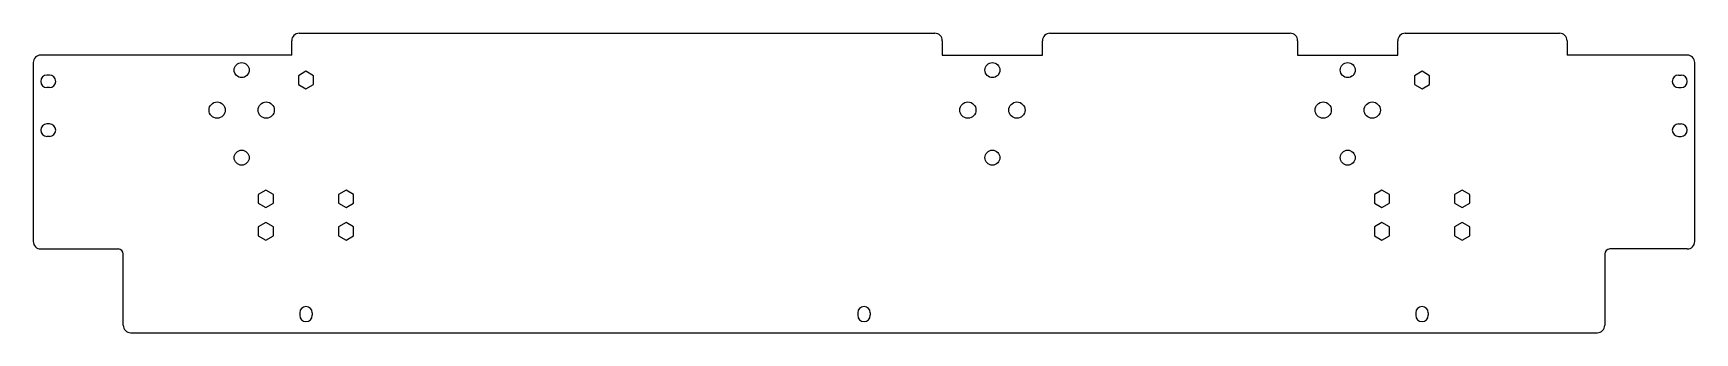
# Model space of a CAD drawing. Header units: millimetres. Extents: x 0 to 664, y 0 to 120.
import ezdxf

# ---------------------------------------------------------------- set-up
doc = ezdxf.new("R2010")
doc.units = ezdxf.units.MM

msp = doc.modelspace()

# ---------------------------------------------------------------- linework, layer by layer
at = {"color": 7, "linetype": 'Continuous', "lineweight": 25}
for p, q in [((106.3, 119.74), (360.3, 119.74)), ((406.3, 119.74), (502.3, 119.74)), ((548.3, 119.74), (610, 119.74)), ((103.3, 111), (103.3, 116.74)), ((363.3, 116.74), (363.3, 111)), ((403.3, 111), (403.3, 116.74)), ((505.3, 116.74), (505.3, 111)), ((545.3, 111), (545.3, 116.74)), ((613, 116.74), (613, 111.2)), ((0, 108), (0, 36.5)), ((103.3, 111), (3, 111)), ((363.3, 111), (403.3, 111)), ((505.3, 111), (545.3, 111)), ((661, 111), (613.2, 111)), ((664, 36.5), (664, 108)), ((6.5, 103), (5.5, 103)), ((109, 104.52), (105.95, 102.76)), ((105.95, 102.76), (105.95, 99.24)), ((112.05, 102.76), (109, 104.52)), ((112.05, 99.24), (112.05, 102.76)), ((555, 104.52), (551.95, 102.76)), ((551.95, 102.76), (551.95, 99.24)), ((558.05, 102.76), (555, 104.52)), ((558.05, 99.24), (558.05, 102.76)), ((657.5, 103), (658.5, 103)), ((6.5, 98), (5.5, 98)), ((105.95, 99.24), (109, 97.48)), ((109, 97.48), (112.05, 99.24)), ((551.95, 99.24), (555, 97.48)), ((555, 97.48), (558.05, 99.24)), ((657.5, 98), (658.5, 98)), ((6.5, 83.5), (5.5, 83.5)), ((657.5, 83.5), (658.5, 83.5)), ((6.5, 78.5), (5.5, 78.5)), ((657.5, 78.5), (658.5, 78.5)), ((93, 57.06), (89.95, 55.3)), ((89.95, 55.3), (89.95, 51.78)), ((96.05, 55.3), (93, 57.06)), ((96.05, 51.78), (96.05, 55.3)), ((125, 57.06), (121.95, 55.3)), ((121.95, 55.3), (121.95, 51.78)), ((128.05, 55.3), (125, 57.06)), ((128.05, 51.78), (128.05, 55.3)), ((539, 57.06), (535.95, 55.3)), ((535.95, 55.3), (535.95, 51.78)), ((542.05, 55.3), (539, 57.06)), ((542.05, 51.78), (542.05, 55.3)), ((571, 57.06), (567.95, 55.3)), ((567.95, 55.3), (567.95, 51.78)), ((574.05, 55.3), (571, 57.06)), ((574.05, 51.78), (574.05, 55.3)), ((89.95, 51.78), (93, 50.02)), ((93, 50.02), (96.05, 51.78)), ((121.95, 51.78), (125, 50.02)), ((125, 50.02), (128.05, 51.78)), ((535.95, 51.78), (539, 50.02)), ((539, 50.02), (542.05, 51.78)), ((567.95, 51.78), (571, 50.02)), ((571, 50.02), (574.05, 51.78)), ((93, 44.06), (89.95, 42.3)), ((89.95, 42.3), (89.95, 38.78)), ((96.05, 42.3), (93, 44.06)), ((96.05, 38.78), (96.05, 42.3)), ((125, 44.06), (121.95, 42.3)), ((121.95, 42.3), (121.95, 38.78)), ((128.05, 42.3), (125, 44.06)), ((128.05, 38.78), (128.05, 42.3)), ((539, 44.06), (535.95, 42.3)), ((535.95, 42.3), (535.95, 38.78)), ((542.05, 42.3), (539, 44.06)), ((542.05, 38.78), (542.05, 42.3)), ((571, 44.06), (567.95, 42.3)), ((567.95, 42.3), (567.95, 38.78)), ((574.05, 42.3), (571, 44.06)), ((574.05, 38.78), (574.05, 42.3)), ((3, 33.5), (34, 33.5)), ((89.95, 38.78), (93, 37.02)), ((93, 37.02), (96.05, 38.78)), ((121.95, 38.78), (125, 37.02)), ((125, 37.02), (128.05, 38.78)), ((535.95, 38.78), (539, 37.02)), ((539, 37.02), (542.05, 38.78)), ((567.95, 38.78), (571, 37.02)), ((571, 37.02), (574.05, 38.78)), ((661, 33.5), (630, 33.5)), ((36, 3), (36, 31.5)), ((628, 31.5), (628, 3)), ((106.5, 8), (106.5, 7)), ((111.5, 8), (111.5, 7)), ((329.5, 8), (329.5, 7)), ((334.5, 8), (334.5, 7)), ((552.5, 8), (552.5, 7)), ((557.5, 8), (557.5, 7)), ((39, 0), (625, 0))]:
    msp.add_line(p, q, dxfattribs=at)
for centre, radius in [((83.3, 105), 3), ((383.3, 105), 3), ((525.3, 105), 3), ((73.5, 89), 3.25), ((93.1, 89), 3.25), ((373.5, 89), 3.25), ((393.1, 89), 3.25), ((515.5, 89), 3.25), ((535.1, 89), 3.25), ((83.3, 70), 3), ((383.3, 70), 3), ((525.3, 70), 3)]:
    msp.add_circle(centre, radius, dxfattribs=at)
for centre, radius, start, end in [((106.3, 116.74), 3, 90, 180), ((360.3, 116.74), 3, 0, 90), ((406.3, 116.74), 3, 90, 180), ((502.3, 116.74), 3, 0, 90), ((548.3, 116.74), 3, 90, 180), ((610, 116.74), 3, 0, 90), ((3, 108), 3, 90, 180), ((613.2, 111.2), 0.2, 180, 270), ((661, 108), 3, 0, 90), ((5.5, 100.5), 2.5, 90, 270), ((6.5, 100.5), 2.5, 270, 90), ((657.5, 100.5), 2.5, 90, 270), ((658.5, 100.5), 2.5, 270, 90), ((5.5, 81), 2.5, 90, 270), ((6.5, 81), 2.5, 270, 90), ((657.5, 81), 2.5, 90, 270), ((658.5, 81), 2.5, 270, 90), ((3, 36.5), 3, 180, 270), ((34, 31.5), 2, 0, 89.99992), ((630, 31.5), 2, 90.00008, 180), ((661, 36.5), 3, 270, 0), ((109, 8), 2.5, 0, 180), ((109, 7), 2.5, 180, 0), ((332, 8), 2.5, 0, 180), ((332, 7), 2.5, 180, 0), ((555, 8), 2.5, 0, 180), ((555, 7), 2.5, 180, 0), ((39, 3), 3, 180, 270), ((625, 3), 3, 270, 0)]:
    msp.add_arc(centre, radius, start, end, dxfattribs=at)

doc.saveas('drawing.dxf')
